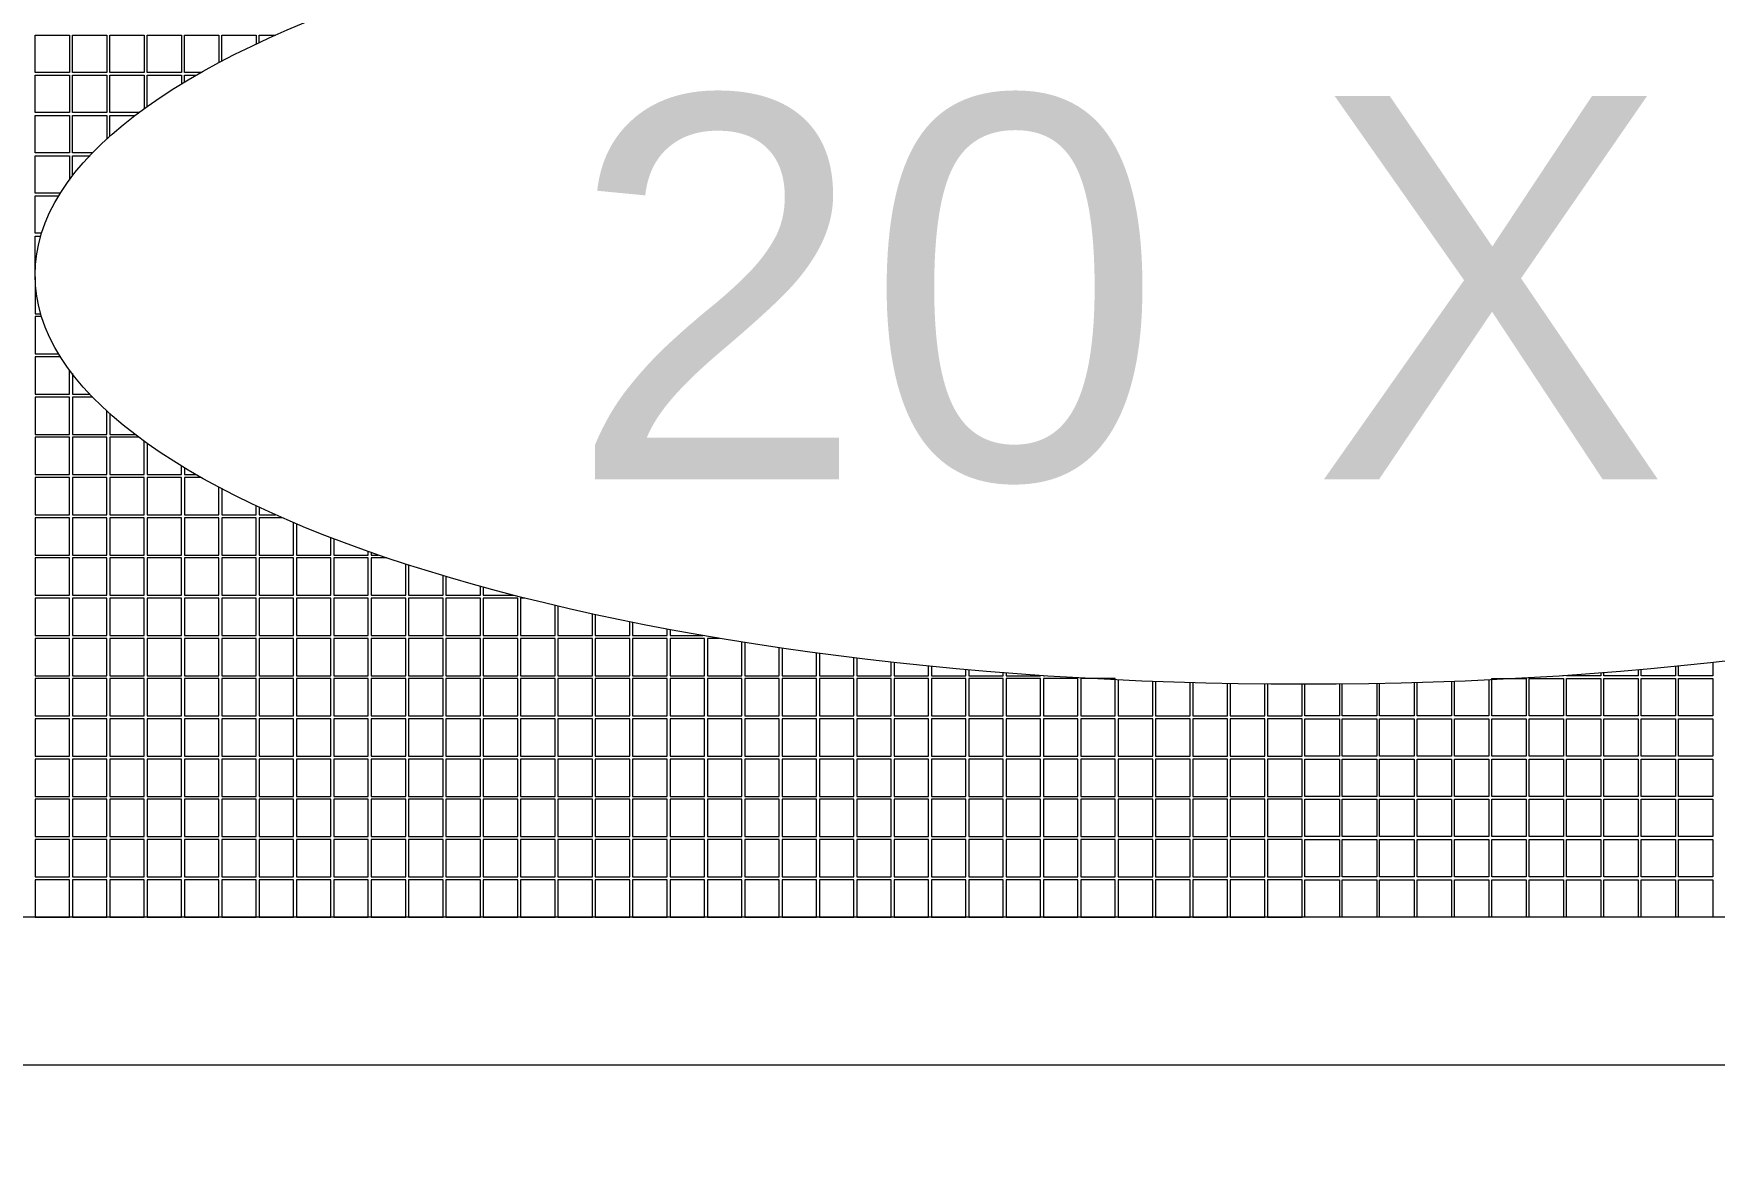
# Model space of a CAD drawing. Extents: x 365 to 1637, y -92 to 444.
# Drawn here: x 1109.69 to 1138.94, y 15.1 to 34.8 of the extents above; entities that cross this region are included whole.
import ezdxf

# ---------------------------------------------------------------- set-up
doc = ezdxf.new("R2010")
doc.units = 0
for name, color, linetype, lineweight in [('-Dim_mm', 5, 'CONTINUOUS', 13), ('-Text', 7, 'CONTINUOUS', 9), ('AA Detail', 6, 'CONTINUOUS', 20), ('ACTIVE_AREA', 6, 'CONTINUOUS', 0), ('VIEW_AREA', 44, 'CONTINUOUS', 20)]:
    doc.layers.add(name, color=color, linetype=linetype, lineweight=lineweight)
doc.styles.add('STYLE1', font='arial.ttf')
doc.dimstyles.new('LO_mm', dxfattribs={"dimtxt": 2.6666, "dimasz": 3, "dimexe": 0.5, "dimexo": 0.5, "dimgap": 0.5, "dimtad": 1, "dimzin": 4, "dimdsep": 46, "dimtxsty": 'STYLE1', "dimcen": -2.5, "dimclrd": 256, "dimclre": 256, "dimclrt": 256, "dimadec": 0, "dimazin": 0, "dimtp": 0.5, "dimtm": 0.5, "dimtfac": 1, "dimtmove": 0, "dimatfit": 1, "dimfxl": 0, "dimtolj": 1, "dimtzin": 0, "dimlwd": -1, "dimlwe": -1, "dimarcsym": 0})

# ---------------------------------------------------------------- blocks, each defined once
blk = doc.blocks.new('va')
at = {"layer": 'VIEW_AREA'}
blk.add_line((453.829, 149.403), (534.779, 149.403), dxfattribs=at)

msp = doc.modelspace()

# ---------------------------------------------------------------- linework, layer by layer
at = {"layer": 'AA Detail'}
msp.add_lwpolyline([(1092.812, 41.772), (1170.762, 41.772), (1170.762, 19.422), (1092.812, 19.422)], close=True, dxfattribs=at)
at = {"layer": 'ACTIVE_AREA'}
for points in [[(1110.312, 34.122), (1109.712, 34.122), (1109.712, 34.772), (1110.312, 34.772)], [(1110.962, 34.122), (1110.362, 34.122), (1110.362, 34.772), (1110.962, 34.772)], [(1111.612, 34.122), (1111.012, 34.122), (1111.012, 34.772), (1111.612, 34.772)], [(1112.262, 34.122), (1111.662, 34.122), (1111.662, 34.772), (1112.262, 34.772)], [(1110.312, 33.422), (1109.712, 33.422), (1109.712, 34.072), (1110.312, 34.072)], [(1110.962, 33.422), (1110.362, 33.422), (1110.362, 34.072), (1110.962, 34.072)], [(1110.312, 32.722), (1109.712, 32.722), (1109.712, 33.372), (1110.312, 33.372)], [(1110.312, 28.472), (1109.712, 28.472), (1109.712, 27.822), (1110.312, 27.822)], [(1110.312, 27.772), (1109.712, 27.772), (1109.712, 27.122), (1110.312, 27.122)], [(1110.962, 27.772), (1110.362, 27.772), (1110.362, 27.122), (1110.962, 27.122)], [(1110.312, 27.072), (1109.712, 27.072), (1109.712, 26.422), (1110.312, 26.422)], [(1110.962, 27.072), (1110.362, 27.072), (1110.362, 26.422), (1110.962, 26.422)], [(1111.612, 27.072), (1111.012, 27.072), (1111.012, 26.422), (1111.612, 26.422)], [(1112.262, 27.072), (1111.662, 27.072), (1111.662, 26.422), (1112.262, 26.422)], [(1110.312, 26.372), (1109.712, 26.372), (1109.712, 25.722), (1110.312, 25.722)], [(1110.962, 26.372), (1110.362, 26.372), (1110.362, 25.722), (1110.962, 25.722)], [(1111.612, 26.372), (1111.012, 26.372), (1111.012, 25.722), (1111.612, 25.722)], [(1112.262, 26.372), (1111.662, 26.372), (1111.662, 25.722), (1112.262, 25.722)], [(1112.912, 26.372), (1112.312, 26.372), (1112.312, 25.722), (1112.912, 25.722)], [(1113.562, 26.372), (1112.962, 26.372), (1112.962, 25.722), (1113.562, 25.722)], [(1110.312, 25.672), (1109.712, 25.672), (1109.712, 25.022), (1110.312, 25.022)], [(1110.962, 25.672), (1110.362, 25.672), (1110.362, 25.022), (1110.962, 25.022)], [(1111.612, 25.672), (1111.012, 25.672), (1111.012, 25.022), (1111.612, 25.022)], [(1112.262, 25.672), (1111.662, 25.672), (1111.662, 25.022), (1112.262, 25.022)], [(1112.912, 25.672), (1112.312, 25.672), (1112.312, 25.022), (1112.912, 25.022)], [(1113.562, 25.672), (1112.962, 25.672), (1112.962, 25.022), (1113.562, 25.022)], [(1114.212, 25.672), (1113.612, 25.672), (1113.612, 25.022), (1114.212, 25.022)], [(1114.862, 25.672), (1114.262, 25.672), (1114.262, 25.022), (1114.862, 25.022)], [(1115.512, 25.672), (1114.912, 25.672), (1114.912, 25.022), (1115.512, 25.022)], [(1110.312, 24.972), (1109.712, 24.972), (1109.712, 24.322), (1110.312, 24.322)], [(1110.962, 24.972), (1110.362, 24.972), (1110.362, 24.322), (1110.962, 24.322)], [(1111.612, 24.972), (1111.012, 24.972), (1111.012, 24.322), (1111.612, 24.322)], [(1112.262, 24.972), (1111.662, 24.972), (1111.662, 24.322), (1112.262, 24.322)], [(1112.912, 24.972), (1112.312, 24.972), (1112.312, 24.322), (1112.912, 24.322)], [(1113.562, 24.972), (1112.962, 24.972), (1112.962, 24.322), (1113.562, 24.322)], [(1114.212, 24.972), (1113.612, 24.972), (1113.612, 24.322), (1114.212, 24.322)], [(1114.862, 24.972), (1114.262, 24.972), (1114.262, 24.322), (1114.862, 24.322)], [(1115.512, 24.972), (1114.912, 24.972), (1114.912, 24.322), (1115.512, 24.322)], [(1116.162, 24.972), (1115.562, 24.972), (1115.562, 24.322), (1116.162, 24.322)], [(1116.812, 24.972), (1116.212, 24.972), (1116.212, 24.322), (1116.812, 24.322)], [(1117.462, 24.972), (1116.862, 24.972), (1116.862, 24.322), (1117.462, 24.322)], [(1118.112, 24.972), (1117.512, 24.972), (1117.512, 24.322), (1118.112, 24.322)], [(1110.312, 24.272), (1109.712, 24.272), (1109.712, 23.622), (1110.312, 23.622)], [(1110.962, 24.272), (1110.362, 24.272), (1110.362, 23.622), (1110.962, 23.622)], [(1111.612, 24.272), (1111.012, 24.272), (1111.012, 23.622), (1111.612, 23.622)], [(1112.262, 24.272), (1111.662, 24.272), (1111.662, 23.622), (1112.262, 23.622)], [(1112.912, 24.272), (1112.312, 24.272), (1112.312, 23.622), (1112.912, 23.622)], [(1113.562, 24.272), (1112.962, 24.272), (1112.962, 23.622), (1113.562, 23.622)], [(1114.212, 24.272), (1113.612, 24.272), (1113.612, 23.622), (1114.212, 23.622)], [(1114.862, 24.272), (1114.262, 24.272), (1114.262, 23.622), (1114.862, 23.622)], [(1115.512, 24.272), (1114.912, 24.272), (1114.912, 23.622), (1115.512, 23.622)], [(1116.162, 24.272), (1115.562, 24.272), (1115.562, 23.622), (1116.162, 23.622)], [(1116.812, 24.272), (1116.212, 24.272), (1116.212, 23.622), (1116.812, 23.622)], [(1117.462, 24.272), (1116.862, 24.272), (1116.862, 23.622), (1117.462, 23.622)], [(1118.112, 24.272), (1117.512, 24.272), (1117.512, 23.622), (1118.112, 23.622)], [(1118.762, 24.272), (1118.162, 24.272), (1118.162, 23.622), (1118.762, 23.622)], [(1119.412, 24.272), (1118.812, 24.272), (1118.812, 23.622), (1119.412, 23.622)], [(1120.062, 24.272), (1119.462, 24.272), (1119.462, 23.622), (1120.062, 23.622)], [(1120.712, 24.272), (1120.112, 24.272), (1120.112, 23.622), (1120.712, 23.622)], [(1121.362, 24.272), (1120.762, 24.272), (1120.762, 23.622), (1121.362, 23.622)], [(1110.312, 23.572), (1109.712, 23.572), (1109.712, 22.922), (1110.312, 22.922)], [(1110.962, 23.572), (1110.362, 23.572), (1110.362, 22.922), (1110.962, 22.922)], [(1111.612, 23.572), (1111.012, 23.572), (1111.012, 22.922), (1111.612, 22.922)], [(1112.262, 23.572), (1111.662, 23.572), (1111.662, 22.922), (1112.262, 22.922)], [(1112.912, 23.572), (1112.312, 23.572), (1112.312, 22.922), (1112.912, 22.922)], [(1113.562, 23.572), (1112.962, 23.572), (1112.962, 22.922), (1113.562, 22.922)], [(1114.212, 23.572), (1113.612, 23.572), (1113.612, 22.922), (1114.212, 22.922)], [(1114.862, 23.572), (1114.262, 23.572), (1114.262, 22.922), (1114.862, 22.922)], [(1115.512, 23.572), (1114.912, 23.572), (1114.912, 22.922), (1115.512, 22.922)], [(1116.162, 23.572), (1115.562, 23.572), (1115.562, 22.922), (1116.162, 22.922)], [(1116.812, 23.572), (1116.212, 23.572), (1116.212, 22.922), (1116.812, 22.922)], [(1117.462, 23.572), (1116.862, 23.572), (1116.862, 22.922), (1117.462, 22.922)], [(1118.112, 23.572), (1117.512, 23.572), (1117.512, 22.922), (1118.112, 22.922)], [(1118.762, 23.572), (1118.162, 23.572), (1118.162, 22.922), (1118.762, 22.922)], [(1119.412, 23.572), (1118.812, 23.572), (1118.812, 22.922), (1119.412, 22.922)], [(1120.062, 23.572), (1119.462, 23.572), (1119.462, 22.922), (1120.062, 22.922)], [(1120.712, 23.572), (1120.112, 23.572), (1120.112, 22.922), (1120.712, 22.922)], [(1121.362, 23.572), (1120.762, 23.572), (1120.762, 22.922), (1121.362, 22.922)], [(1122.012, 23.572), (1121.412, 23.572), (1121.412, 22.922), (1122.012, 22.922)], [(1122.662, 23.572), (1122.062, 23.572), (1122.062, 22.922), (1122.662, 22.922)], [(1123.312, 23.572), (1122.712, 23.572), (1122.712, 22.922), (1123.312, 22.922)], [(1123.962, 23.572), (1123.362, 23.572), (1123.362, 22.922), (1123.962, 22.922)], [(1124.612, 23.572), (1124.012, 23.572), (1124.012, 22.922), (1124.612, 22.922)], [(1125.262, 23.572), (1124.662, 23.572), (1124.662, 22.922), (1125.262, 22.922)], [(1125.912, 23.572), (1125.312, 23.572), (1125.312, 22.922), (1125.912, 22.922)], [(1126.562, 23.572), (1125.962, 23.572), (1125.962, 22.922), (1126.562, 22.922)], [(1127.212, 23.572), (1126.612, 23.572), (1126.612, 22.922), (1127.212, 22.922)], [(1127.862, 23.572), (1127.262, 23.572), (1127.262, 22.922), (1127.862, 22.922)], [(1128.512, 23.572), (1127.912, 23.572), (1127.912, 22.922), (1128.512, 22.922)], [(1135.062, 23.572), (1135.662, 23.572), (1135.662, 22.922), (1135.062, 22.922)], [(1135.712, 23.572), (1136.312, 23.572), (1136.312, 22.922), (1135.712, 22.922)], [(1136.362, 23.572), (1136.962, 23.572), (1136.962, 22.922), (1136.362, 22.922)], [(1137.012, 23.572), (1137.612, 23.572), (1137.612, 22.922), (1137.012, 22.922)], [(1137.662, 23.572), (1138.262, 23.572), (1138.262, 22.922), (1137.662, 22.922)], [(1138.312, 23.572), (1138.912, 23.572), (1138.912, 22.922), (1138.312, 22.922)], [(1110.312, 22.872), (1109.712, 22.872), (1109.712, 22.222), (1110.312, 22.222)], [(1110.962, 22.872), (1110.362, 22.872), (1110.362, 22.222), (1110.962, 22.222)], [(1111.612, 22.872), (1111.012, 22.872), (1111.012, 22.222), (1111.612, 22.222)], [(1112.262, 22.872), (1111.662, 22.872), (1111.662, 22.222), (1112.262, 22.222)], [(1112.912, 22.872), (1112.312, 22.872), (1112.312, 22.222), (1112.912, 22.222)], [(1113.562, 22.872), (1112.962, 22.872), (1112.962, 22.222), (1113.562, 22.222)], [(1114.212, 22.872), (1113.612, 22.872), (1113.612, 22.222), (1114.212, 22.222)], [(1114.862, 22.872), (1114.262, 22.872), (1114.262, 22.222), (1114.862, 22.222)], [(1115.512, 22.872), (1114.912, 22.872), (1114.912, 22.222), (1115.512, 22.222)], [(1116.162, 22.872), (1115.562, 22.872), (1115.562, 22.222), (1116.162, 22.222)], [(1116.812, 22.872), (1116.212, 22.872), (1116.212, 22.222), (1116.812, 22.222)], [(1117.462, 22.872), (1116.862, 22.872), (1116.862, 22.222), (1117.462, 22.222)], [(1118.112, 22.872), (1117.512, 22.872), (1117.512, 22.222), (1118.112, 22.222)], [(1118.762, 22.872), (1118.162, 22.872), (1118.162, 22.222), (1118.762, 22.222)], [(1119.412, 22.872), (1118.812, 22.872), (1118.812, 22.222), (1119.412, 22.222)], [(1120.062, 22.872), (1119.462, 22.872), (1119.462, 22.222), (1120.062, 22.222)], [(1120.712, 22.872), (1120.112, 22.872), (1120.112, 22.222), (1120.712, 22.222)], [(1121.362, 22.872), (1120.762, 22.872), (1120.762, 22.222), (1121.362, 22.222)], [(1122.012, 22.872), (1121.412, 22.872), (1121.412, 22.222), (1122.012, 22.222)], [(1122.662, 22.872), (1122.062, 22.872), (1122.062, 22.222), (1122.662, 22.222)], [(1123.312, 22.872), (1122.712, 22.872), (1122.712, 22.222), (1123.312, 22.222)], [(1123.962, 22.872), (1123.362, 22.872), (1123.362, 22.222), (1123.962, 22.222)], [(1124.612, 22.872), (1124.012, 22.872), (1124.012, 22.222), (1124.612, 22.222)], [(1125.262, 22.872), (1124.662, 22.872), (1124.662, 22.222), (1125.262, 22.222)], [(1125.912, 22.872), (1125.312, 22.872), (1125.312, 22.222), (1125.912, 22.222)], [(1126.562, 22.872), (1125.962, 22.872), (1125.962, 22.222), (1126.562, 22.222)], [(1127.212, 22.872), (1126.612, 22.872), (1126.612, 22.222), (1127.212, 22.222)], [(1127.862, 22.872), (1127.262, 22.872), (1127.262, 22.222), (1127.862, 22.222)], [(1128.512, 22.872), (1127.912, 22.872), (1127.912, 22.222), (1128.512, 22.222)], [(1129.162, 22.872), (1128.562, 22.872), (1128.562, 22.222), (1129.162, 22.222)], [(1129.812, 22.872), (1129.212, 22.872), (1129.212, 22.222), (1129.812, 22.222)], [(1130.462, 22.872), (1129.862, 22.872), (1129.862, 22.222), (1130.462, 22.222)], [(1131.112, 22.872), (1130.512, 22.872), (1130.512, 22.222), (1131.112, 22.222)], [(1131.762, 22.872), (1131.162, 22.872), (1131.162, 22.222), (1131.762, 22.222)], [(1131.812, 22.872), (1132.412, 22.872), (1132.412, 22.222), (1131.812, 22.222)], [(1132.462, 22.872), (1133.062, 22.872), (1133.062, 22.222), (1132.462, 22.222)], [(1133.112, 22.872), (1133.712, 22.872), (1133.712, 22.222), (1133.112, 22.222)], [(1133.762, 22.872), (1134.362, 22.872), (1134.362, 22.222), (1133.762, 22.222)], [(1134.412, 22.872), (1135.012, 22.872), (1135.012, 22.222), (1134.412, 22.222)], [(1135.062, 22.872), (1135.662, 22.872), (1135.662, 22.222), (1135.062, 22.222)], [(1135.712, 22.872), (1136.312, 22.872), (1136.312, 22.222), (1135.712, 22.222)], [(1136.362, 22.872), (1136.962, 22.872), (1136.962, 22.222), (1136.362, 22.222)], [(1137.012, 22.872), (1137.612, 22.872), (1137.612, 22.222), (1137.012, 22.222)], [(1137.662, 22.872), (1138.262, 22.872), (1138.262, 22.222), (1137.662, 22.222)], [(1138.312, 22.872), (1138.912, 22.872), (1138.912, 22.222), (1138.312, 22.222)], [(1110.312, 22.172), (1109.712, 22.172), (1109.712, 21.522), (1110.312, 21.522)], [(1110.962, 22.172), (1110.362, 22.172), (1110.362, 21.522), (1110.962, 21.522)], [(1111.612, 22.172), (1111.012, 22.172), (1111.012, 21.522), (1111.612, 21.522)], [(1112.262, 22.172), (1111.662, 22.172), (1111.662, 21.522), (1112.262, 21.522)], [(1112.912, 22.172), (1112.312, 22.172), (1112.312, 21.522), (1112.912, 21.522)], [(1113.562, 22.172), (1112.962, 22.172), (1112.962, 21.522), (1113.562, 21.522)], [(1114.212, 22.172), (1113.612, 22.172), (1113.612, 21.522), (1114.212, 21.522)], [(1114.862, 22.172), (1114.262, 22.172), (1114.262, 21.522), (1114.862, 21.522)], [(1115.512, 22.172), (1114.912, 22.172), (1114.912, 21.522), (1115.512, 21.522)], [(1116.162, 22.172), (1115.562, 22.172), (1115.562, 21.522), (1116.162, 21.522)], [(1116.812, 22.172), (1116.212, 22.172), (1116.212, 21.522), (1116.812, 21.522)], [(1117.462, 22.172), (1116.862, 22.172), (1116.862, 21.522), (1117.462, 21.522)], [(1118.112, 22.172), (1117.512, 22.172), (1117.512, 21.522), (1118.112, 21.522)], [(1118.762, 22.172), (1118.162, 22.172), (1118.162, 21.522), (1118.762, 21.522)], [(1119.412, 22.172), (1118.812, 22.172), (1118.812, 21.522), (1119.412, 21.522)], [(1120.062, 22.172), (1119.462, 22.172), (1119.462, 21.522), (1120.062, 21.522)], [(1120.712, 22.172), (1120.112, 22.172), (1120.112, 21.522), (1120.712, 21.522)], [(1121.362, 22.172), (1120.762, 22.172), (1120.762, 21.522), (1121.362, 21.522)], [(1122.012, 22.172), (1121.412, 22.172), (1121.412, 21.522), (1122.012, 21.522)], [(1122.662, 22.172), (1122.062, 22.172), (1122.062, 21.522), (1122.662, 21.522)], [(1123.312, 22.172), (1122.712, 22.172), (1122.712, 21.522), (1123.312, 21.522)], [(1123.962, 22.172), (1123.362, 22.172), (1123.362, 21.522), (1123.962, 21.522)], [(1124.612, 22.172), (1124.012, 22.172), (1124.012, 21.522), (1124.612, 21.522)], [(1125.262, 22.172), (1124.662, 22.172), (1124.662, 21.522), (1125.262, 21.522)], [(1125.912, 22.172), (1125.312, 22.172), (1125.312, 21.522), (1125.912, 21.522)], [(1126.562, 22.172), (1125.962, 22.172), (1125.962, 21.522), (1126.562, 21.522)], [(1127.212, 22.172), (1126.612, 22.172), (1126.612, 21.522), (1127.212, 21.522)], [(1127.862, 22.172), (1127.262, 22.172), (1127.262, 21.522), (1127.862, 21.522)], [(1128.512, 22.172), (1127.912, 22.172), (1127.912, 21.522), (1128.512, 21.522)], [(1129.162, 22.172), (1128.562, 22.172), (1128.562, 21.522), (1129.162, 21.522)], [(1129.812, 22.172), (1129.212, 22.172), (1129.212, 21.522), (1129.812, 21.522)], [(1130.462, 22.172), (1129.862, 22.172), (1129.862, 21.522), (1130.462, 21.522)], [(1131.112, 22.172), (1130.512, 22.172), (1130.512, 21.522), (1131.112, 21.522)], [(1131.762, 22.172), (1131.162, 22.172), (1131.162, 21.522), (1131.762, 21.522)], [(1131.812, 22.172), (1132.412, 22.172), (1132.412, 21.522), (1131.812, 21.522)], [(1132.462, 22.172), (1133.062, 22.172), (1133.062, 21.522), (1132.462, 21.522)], [(1133.112, 22.172), (1133.712, 22.172), (1133.712, 21.522), (1133.112, 21.522)], [(1133.762, 22.172), (1134.362, 22.172), (1134.362, 21.522), (1133.762, 21.522)], [(1134.412, 22.172), (1135.012, 22.172), (1135.012, 21.522), (1134.412, 21.522)], [(1135.062, 22.172), (1135.662, 22.172), (1135.662, 21.522), (1135.062, 21.522)], [(1135.712, 22.172), (1136.312, 22.172), (1136.312, 21.522), (1135.712, 21.522)], [(1136.362, 22.172), (1136.962, 22.172), (1136.962, 21.522), (1136.362, 21.522)], [(1137.012, 22.172), (1137.612, 22.172), (1137.612, 21.522), (1137.012, 21.522)], [(1137.662, 22.172), (1138.262, 22.172), (1138.262, 21.522), (1137.662, 21.522)], [(1138.312, 22.172), (1138.912, 22.172), (1138.912, 21.522), (1138.312, 21.522)], [(1110.312, 21.472), (1109.712, 21.472), (1109.712, 20.822), (1110.312, 20.822)], [(1110.962, 21.472), (1110.362, 21.472), (1110.362, 20.822), (1110.962, 20.822)], [(1111.612, 21.472), (1111.012, 21.472), (1111.012, 20.822), (1111.612, 20.822)], [(1112.262, 21.472), (1111.662, 21.472), (1111.662, 20.822), (1112.262, 20.822)], [(1112.912, 21.472), (1112.312, 21.472), (1112.312, 20.822), (1112.912, 20.822)], [(1113.562, 21.472), (1112.962, 21.472), (1112.962, 20.822), (1113.562, 20.822)], [(1114.212, 21.472), (1113.612, 21.472), (1113.612, 20.822), (1114.212, 20.822)], [(1114.862, 21.472), (1114.262, 21.472), (1114.262, 20.822), (1114.862, 20.822)], [(1115.512, 21.472), (1114.912, 21.472), (1114.912, 20.822), (1115.512, 20.822)], [(1116.162, 21.472), (1115.562, 21.472), (1115.562, 20.822), (1116.162, 20.822)], [(1116.812, 21.472), (1116.212, 21.472), (1116.212, 20.822), (1116.812, 20.822)], [(1117.462, 21.472), (1116.862, 21.472), (1116.862, 20.822), (1117.462, 20.822)], [(1118.112, 21.472), (1117.512, 21.472), (1117.512, 20.822), (1118.112, 20.822)], [(1118.762, 21.472), (1118.162, 21.472), (1118.162, 20.822), (1118.762, 20.822)], [(1119.412, 21.472), (1118.812, 21.472), (1118.812, 20.822), (1119.412, 20.822)], [(1120.062, 21.472), (1119.462, 21.472), (1119.462, 20.822), (1120.062, 20.822)], [(1120.712, 21.472), (1120.112, 21.472), (1120.112, 20.822), (1120.712, 20.822)], [(1121.362, 21.472), (1120.762, 21.472), (1120.762, 20.822), (1121.362, 20.822)], [(1122.012, 21.472), (1121.412, 21.472), (1121.412, 20.822), (1122.012, 20.822)], [(1122.662, 21.472), (1122.062, 21.472), (1122.062, 20.822), (1122.662, 20.822)], [(1123.312, 21.472), (1122.712, 21.472), (1122.712, 20.822), (1123.312, 20.822)], [(1123.962, 21.472), (1123.362, 21.472), (1123.362, 20.822), (1123.962, 20.822)], [(1124.612, 21.472), (1124.012, 21.472), (1124.012, 20.822), (1124.612, 20.822)], [(1125.262, 21.472), (1124.662, 21.472), (1124.662, 20.822), (1125.262, 20.822)], [(1125.912, 21.472), (1125.312, 21.472), (1125.312, 20.822), (1125.912, 20.822)], [(1126.562, 21.472), (1125.962, 21.472), (1125.962, 20.822), (1126.562, 20.822)], [(1127.212, 21.472), (1126.612, 21.472), (1126.612, 20.822), (1127.212, 20.822)], [(1127.862, 21.472), (1127.262, 21.472), (1127.262, 20.822), (1127.862, 20.822)], [(1128.512, 21.472), (1127.912, 21.472), (1127.912, 20.822), (1128.512, 20.822)], [(1129.162, 21.472), (1128.562, 21.472), (1128.562, 20.822), (1129.162, 20.822)], [(1129.812, 21.472), (1129.212, 21.472), (1129.212, 20.822), (1129.812, 20.822)], [(1130.462, 21.472), (1129.862, 21.472), (1129.862, 20.822), (1130.462, 20.822)], [(1131.112, 21.472), (1130.512, 21.472), (1130.512, 20.822), (1131.112, 20.822)], [(1131.762, 21.472), (1131.162, 21.472), (1131.162, 20.822), (1131.762, 20.822)], [(1131.812, 21.472), (1132.412, 21.472), (1132.412, 20.822), (1131.812, 20.822)], [(1132.462, 21.472), (1133.062, 21.472), (1133.062, 20.822), (1132.462, 20.822)], [(1133.112, 21.472), (1133.712, 21.472), (1133.712, 20.822), (1133.112, 20.822)], [(1133.762, 21.472), (1134.362, 21.472), (1134.362, 20.822), (1133.762, 20.822)], [(1134.412, 21.472), (1135.012, 21.472), (1135.012, 20.822), (1134.412, 20.822)], [(1135.062, 21.472), (1135.662, 21.472), (1135.662, 20.822), (1135.062, 20.822)], [(1135.712, 21.472), (1136.312, 21.472), (1136.312, 20.822), (1135.712, 20.822)], [(1136.362, 21.472), (1136.962, 21.472), (1136.962, 20.822), (1136.362, 20.822)], [(1137.012, 21.472), (1137.612, 21.472), (1137.612, 20.822), (1137.012, 20.822)], [(1137.662, 21.472), (1138.262, 21.472), (1138.262, 20.822), (1137.662, 20.822)], [(1138.312, 21.472), (1138.912, 21.472), (1138.912, 20.822), (1138.312, 20.822)], [(1110.312, 20.772), (1109.712, 20.772), (1109.712, 20.122), (1110.312, 20.122)], [(1110.962, 20.772), (1110.362, 20.772), (1110.362, 20.122), (1110.962, 20.122)], [(1111.612, 20.772), (1111.012, 20.772), (1111.012, 20.122), (1111.612, 20.122)], [(1112.262, 20.772), (1111.662, 20.772), (1111.662, 20.122), (1112.262, 20.122)], [(1112.912, 20.772), (1112.312, 20.772), (1112.312, 20.122), (1112.912, 20.122)], [(1113.562, 20.772), (1112.962, 20.772), (1112.962, 20.122), (1113.562, 20.122)], [(1114.212, 20.772), (1113.612, 20.772), (1113.612, 20.122), (1114.212, 20.122)], [(1114.862, 20.772), (1114.262, 20.772), (1114.262, 20.122), (1114.862, 20.122)], [(1115.512, 20.772), (1114.912, 20.772), (1114.912, 20.122), (1115.512, 20.122)], [(1116.162, 20.772), (1115.562, 20.772), (1115.562, 20.122), (1116.162, 20.122)], [(1116.812, 20.772), (1116.212, 20.772), (1116.212, 20.122), (1116.812, 20.122)], [(1117.462, 20.772), (1116.862, 20.772), (1116.862, 20.122), (1117.462, 20.122)], [(1118.112, 20.772), (1117.512, 20.772), (1117.512, 20.122), (1118.112, 20.122)], [(1118.762, 20.772), (1118.162, 20.772), (1118.162, 20.122), (1118.762, 20.122)], [(1119.412, 20.772), (1118.812, 20.772), (1118.812, 20.122), (1119.412, 20.122)], [(1120.062, 20.772), (1119.462, 20.772), (1119.462, 20.122), (1120.062, 20.122)], [(1120.712, 20.772), (1120.112, 20.772), (1120.112, 20.122), (1120.712, 20.122)], [(1121.362, 20.772), (1120.762, 20.772), (1120.762, 20.122), (1121.362, 20.122)], [(1122.012, 20.772), (1121.412, 20.772), (1121.412, 20.122), (1122.012, 20.122)], [(1122.662, 20.772), (1122.062, 20.772), (1122.062, 20.122), (1122.662, 20.122)], [(1123.312, 20.772), (1122.712, 20.772), (1122.712, 20.122), (1123.312, 20.122)], [(1123.962, 20.772), (1123.362, 20.772), (1123.362, 20.122), (1123.962, 20.122)], [(1124.612, 20.772), (1124.012, 20.772), (1124.012, 20.122), (1124.612, 20.122)], [(1125.262, 20.772), (1124.662, 20.772), (1124.662, 20.122), (1125.262, 20.122)], [(1125.912, 20.772), (1125.312, 20.772), (1125.312, 20.122), (1125.912, 20.122)], [(1126.562, 20.772), (1125.962, 20.772), (1125.962, 20.122), (1126.562, 20.122)], [(1127.212, 20.772), (1126.612, 20.772), (1126.612, 20.122), (1127.212, 20.122)], [(1127.862, 20.772), (1127.262, 20.772), (1127.262, 20.122), (1127.862, 20.122)], [(1128.512, 20.772), (1127.912, 20.772), (1127.912, 20.122), (1128.512, 20.122)], [(1129.162, 20.772), (1128.562, 20.772), (1128.562, 20.122), (1129.162, 20.122)], [(1129.812, 20.772), (1129.212, 20.772), (1129.212, 20.122), (1129.812, 20.122)], [(1130.462, 20.772), (1129.862, 20.772), (1129.862, 20.122), (1130.462, 20.122)], [(1131.112, 20.772), (1130.512, 20.772), (1130.512, 20.122), (1131.112, 20.122)], [(1131.762, 20.772), (1131.162, 20.772), (1131.162, 20.122), (1131.762, 20.122)], [(1131.812, 20.772), (1132.412, 20.772), (1132.412, 20.122), (1131.812, 20.122)], [(1132.462, 20.772), (1133.062, 20.772), (1133.062, 20.122), (1132.462, 20.122)], [(1133.112, 20.772), (1133.712, 20.772), (1133.712, 20.122), (1133.112, 20.122)], [(1133.762, 20.772), (1134.362, 20.772), (1134.362, 20.122), (1133.762, 20.122)], [(1134.412, 20.772), (1135.012, 20.772), (1135.012, 20.122), (1134.412, 20.122)], [(1135.062, 20.772), (1135.662, 20.772), (1135.662, 20.122), (1135.062, 20.122)], [(1135.712, 20.772), (1136.312, 20.772), (1136.312, 20.122), (1135.712, 20.122)], [(1136.362, 20.772), (1136.962, 20.772), (1136.962, 20.122), (1136.362, 20.122)], [(1137.012, 20.772), (1137.612, 20.772), (1137.612, 20.122), (1137.012, 20.122)], [(1137.662, 20.772), (1138.262, 20.772), (1138.262, 20.122), (1137.662, 20.122)], [(1138.312, 20.772), (1138.912, 20.772), (1138.912, 20.122), (1138.312, 20.122)], [(1110.312, 20.072), (1109.712, 20.072), (1109.712, 19.422), (1110.312, 19.422)], [(1110.962, 20.072), (1110.362, 20.072), (1110.362, 19.422), (1110.962, 19.422)], [(1111.612, 20.072), (1111.012, 20.072), (1111.012, 19.422), (1111.612, 19.422)], [(1112.262, 20.072), (1111.662, 20.072), (1111.662, 19.422), (1112.262, 19.422)], [(1112.912, 20.072), (1112.312, 20.072), (1112.312, 19.422), (1112.912, 19.422)], [(1113.562, 20.072), (1112.962, 20.072), (1112.962, 19.422), (1113.562, 19.422)], [(1114.212, 20.072), (1113.612, 20.072), (1113.612, 19.422), (1114.212, 19.422)], [(1114.862, 20.072), (1114.262, 20.072), (1114.262, 19.422), (1114.862, 19.422)], [(1115.512, 20.072), (1114.912, 20.072), (1114.912, 19.422), (1115.512, 19.422)], [(1116.162, 20.072), (1115.562, 20.072), (1115.562, 19.422), (1116.162, 19.422)], [(1116.812, 20.072), (1116.212, 20.072), (1116.212, 19.422), (1116.812, 19.422)], [(1117.462, 20.072), (1116.862, 20.072), (1116.862, 19.422), (1117.462, 19.422)], [(1118.112, 20.072), (1117.512, 20.072), (1117.512, 19.422), (1118.112, 19.422)], [(1118.762, 20.072), (1118.162, 20.072), (1118.162, 19.422), (1118.762, 19.422)], [(1119.412, 20.072), (1118.812, 20.072), (1118.812, 19.422), (1119.412, 19.422)], [(1120.062, 20.072), (1119.462, 20.072), (1119.462, 19.422), (1120.062, 19.422)], [(1120.712, 20.072), (1120.112, 20.072), (1120.112, 19.422), (1120.712, 19.422)], [(1121.362, 20.072), (1120.762, 20.072), (1120.762, 19.422), (1121.362, 19.422)], [(1122.012, 20.072), (1121.412, 20.072), (1121.412, 19.422), (1122.012, 19.422)], [(1122.662, 20.072), (1122.062, 20.072), (1122.062, 19.422), (1122.662, 19.422)], [(1123.312, 20.072), (1122.712, 20.072), (1122.712, 19.422), (1123.312, 19.422)], [(1123.962, 20.072), (1123.362, 20.072), (1123.362, 19.422), (1123.962, 19.422)], [(1124.612, 20.072), (1124.012, 20.072), (1124.012, 19.422), (1124.612, 19.422)], [(1125.262, 20.072), (1124.662, 20.072), (1124.662, 19.422), (1125.262, 19.422)], [(1125.912, 20.072), (1125.312, 20.072), (1125.312, 19.422), (1125.912, 19.422)], [(1126.562, 20.072), (1125.962, 20.072), (1125.962, 19.422), (1126.562, 19.422)], [(1127.212, 20.072), (1126.612, 20.072), (1126.612, 19.422), (1127.212, 19.422)], [(1127.862, 20.072), (1127.262, 20.072), (1127.262, 19.422), (1127.862, 19.422)], [(1128.512, 20.072), (1127.912, 20.072), (1127.912, 19.422), (1128.512, 19.422)], [(1129.162, 20.072), (1128.562, 20.072), (1128.562, 19.422), (1129.162, 19.422)], [(1129.812, 20.072), (1129.212, 20.072), (1129.212, 19.422), (1129.812, 19.422)], [(1130.462, 20.072), (1129.862, 20.072), (1129.862, 19.422), (1130.462, 19.422)], [(1131.112, 20.072), (1130.512, 20.072), (1130.512, 19.422), (1131.112, 19.422)], [(1131.762, 20.072), (1131.162, 20.072), (1131.162, 19.422), (1131.762, 19.422)], [(1131.812, 20.072), (1132.412, 20.072), (1132.412, 19.422), (1131.812, 19.422)], [(1132.462, 20.072), (1133.062, 20.072), (1133.062, 19.422), (1132.462, 19.422)], [(1133.112, 20.072), (1133.712, 20.072), (1133.712, 19.422), (1133.112, 19.422)], [(1133.762, 20.072), (1134.362, 20.072), (1134.362, 19.422), (1133.762, 19.422)], [(1134.412, 20.072), (1135.012, 20.072), (1135.012, 19.422), (1134.412, 19.422)], [(1135.062, 20.072), (1135.662, 20.072), (1135.662, 19.422), (1135.062, 19.422)], [(1135.712, 20.072), (1136.312, 20.072), (1136.312, 19.422), (1135.712, 19.422)], [(1136.362, 20.072), (1136.962, 20.072), (1136.962, 19.422), (1136.362, 19.422)], [(1137.012, 20.072), (1137.612, 20.072), (1137.612, 19.422), (1137.012, 19.422)], [(1137.662, 20.072), (1138.262, 20.072), (1138.262, 19.422), (1137.662, 19.422)], [(1138.312, 20.072), (1138.912, 20.072), (1138.912, 19.422), (1138.312, 19.422)]]:
    msp.add_lwpolyline(points, close=True, dxfattribs=at)
for points in [[(1112.603, 34.122), (1112.312, 34.122), (1112.312, 34.772), (1112.912, 34.772), (1112.912, 34.292)], [(1112.962, 34.318), (1112.962, 34.772), (1113.562, 34.772), (1113.562, 34.618)], [(1113.612, 34.641), (1113.612, 34.772), (1113.899, 34.772)], [(1111.521, 33.422), (1111.012, 33.422), (1111.012, 34.072), (1111.612, 34.072), (1111.612, 33.489)], [(1111.662, 33.525), (1111.662, 34.072), (1112.262, 34.072), (1112.262, 33.922)], [(1112.312, 33.952), (1112.312, 34.072), (1112.515, 34.072)], [(1110.717, 32.722), (1110.362, 32.722), (1110.362, 33.372), (1110.962, 33.372), (1110.962, 32.961)], [(1111.012, 33.006), (1111.012, 33.372), (1111.455, 33.372)], [(1110.158, 32.022), (1109.712, 32.022), (1109.712, 32.672), (1110.312, 32.672), (1110.312, 32.247)], [(1110.362, 32.314), (1110.362, 32.672), (1110.669, 32.672)], [(1109.827, 31.322), (1109.712, 31.322), (1109.712, 31.972), (1110.127, 31.972)], [(1109.712, 30.632), (1109.712, 31.272), (1109.811, 31.272)], [(1109.712, 30.562), (1109.712, 29.922), (1109.811, 29.922)], [(1109.827, 29.872), (1109.712, 29.872), (1109.712, 29.222), (1110.127, 29.222)], [(1110.158, 29.172), (1109.712, 29.172), (1109.712, 28.522), (1110.312, 28.522), (1110.312, 28.947)], [(1110.362, 28.88), (1110.362, 28.522), (1110.669, 28.522)], [(1110.717, 28.472), (1110.362, 28.472), (1110.362, 27.822), (1110.962, 27.822), (1110.962, 28.233)], [(1111.012, 28.188), (1111.012, 27.822), (1111.455, 27.822)], [(1111.521, 27.772), (1111.012, 27.772), (1111.012, 27.122), (1111.612, 27.122), (1111.612, 27.705)], [(1111.662, 27.669), (1111.662, 27.122), (1112.262, 27.122), (1112.262, 27.273)], [(1112.312, 27.242), (1112.312, 27.122), (1112.515, 27.122)], [(1112.603, 27.072), (1112.312, 27.072), (1112.312, 26.422), (1112.912, 26.422), (1112.912, 26.902)], [(1112.962, 26.876), (1112.962, 26.422), (1113.562, 26.422), (1113.562, 26.577)], [(1113.612, 26.553), (1113.612, 26.422), (1113.899, 26.422)], [(1114.012, 26.372), (1113.612, 26.372), (1113.612, 25.722), (1114.212, 25.722), (1114.212, 26.286)], [(1114.262, 26.264), (1114.262, 25.722), (1114.862, 25.722), (1114.862, 26.023)], [(1114.912, 26.003), (1114.912, 25.722), (1115.512, 25.722), (1115.512, 25.783)], [(1115.562, 25.766), (1115.562, 25.722), (1115.688, 25.722)], [(1115.835, 25.672), (1115.562, 25.672), (1115.562, 25.022), (1116.162, 25.022), (1116.162, 25.564)], [(1116.212, 25.548), (1116.212, 25.022), (1116.812, 25.022), (1116.812, 25.362)], [(1116.862, 25.347), (1116.862, 25.022), (1117.462, 25.022), (1117.462, 25.176)], [(1117.512, 25.162), (1117.512, 25.022), (1118.041, 25.022)], [(1118.238, 24.972), (1118.162, 24.972), (1118.162, 24.322), (1118.762, 24.322), (1118.762, 24.844)], [(1118.812, 24.833), (1118.812, 24.322), (1119.412, 24.322), (1119.412, 24.697)], [(1119.462, 24.686), (1119.462, 24.322), (1120.062, 24.322), (1120.062, 24.56)], [(1120.112, 24.55), (1120.112, 24.322), (1120.712, 24.322), (1120.712, 24.434)], [(1120.762, 24.424), (1120.762, 24.322), (1121.331, 24.322)], [(1121.624, 24.272), (1121.412, 24.272), (1121.412, 23.622), (1122.012, 23.622), (1122.012, 24.209)], [(1122.062, 24.201), (1122.062, 23.622), (1122.662, 23.622), (1122.662, 24.109)], [(1122.712, 24.102), (1122.712, 23.622), (1123.312, 23.622), (1123.312, 24.018)], [(1123.362, 24.011), (1123.362, 23.622), (1123.962, 23.622), (1123.962, 23.935)], [(1124.012, 23.929), (1124.012, 23.622), (1124.612, 23.622), (1124.612, 23.859)], [(1124.662, 23.853), (1124.662, 23.622), (1125.262, 23.622), (1125.262, 23.79)], [(1125.312, 23.785), (1125.312, 23.622), (1125.912, 23.622), (1125.912, 23.729)], [(1125.962, 23.725), (1125.962, 23.622), (1126.562, 23.622), (1126.562, 23.674)], [(1137.612, 23.725), (1137.612, 23.622), (1137.012, 23.622), (1137.012, 23.674)], [(1138.262, 23.785), (1138.262, 23.622), (1137.662, 23.622), (1137.662, 23.729)], [(1138.912, 23.853), (1138.912, 23.622), (1138.312, 23.622), (1138.312, 23.79)], [(1126.612, 23.671), (1126.612, 23.622), (1127.212, 23.622), (1127.212, 23.627)], [(1127.262, 23.623), (1127.262, 23.622), (1127.281, 23.622)], [(1128.562, 23.548), (1128.562, 22.922), (1129.162, 22.922), (1129.162, 23.523)], [(1129.212, 23.521), (1129.212, 22.922), (1129.812, 22.922), (1129.812, 23.501)], [(1129.862, 23.499), (1129.862, 22.922), (1130.462, 22.922), (1130.462, 23.485)], [(1130.512, 23.484), (1130.512, 22.922), (1131.112, 22.922), (1131.112, 23.475)], [(1131.162, 23.475), (1131.162, 22.922), (1131.762, 22.922), (1131.762, 23.472)], [(1132.412, 23.475), (1132.412, 22.922), (1131.812, 22.922), (1131.812, 23.472)], [(1133.062, 23.484), (1133.062, 22.922), (1132.462, 22.922), (1132.462, 23.475)], [(1133.712, 23.499), (1133.712, 22.922), (1133.112, 22.922), (1133.112, 23.485)], [(1134.362, 23.521), (1134.362, 22.922), (1133.762, 22.922), (1133.762, 23.501)], [(1135.012, 23.548), (1135.012, 22.922), (1134.412, 22.922), (1134.412, 23.523)], [(1136.312, 23.623), (1136.312, 23.622), (1136.294, 23.622)], [(1136.962, 23.671), (1136.962, 23.622), (1136.362, 23.622), (1136.362, 23.627)]]:
    msp.add_lwpolyline(points, dxfattribs=at)
msp.add_ellipse((1131.787, 30.597), major_axis=(-22.075, 0), ratio=0.322761, dxfattribs=at)

# ---------------------------------------------------------------- block references
at = {"layer": '-Dim_mm'}
msp.add_blockref('va', (637.483, -132.556), dxfattribs=at)

# ---------------------------------------------------------------- texts
at = {"layer": '-Text', "style": 'STYLE1'}
msp.add_text('20 X 4', height=6.6666, dxfattribs=at).set_placement((1118.99, 27.042))

# ---------------------------------------------------------------- leaders
at = {"layer": '-Text', "annotation_type": 0, "has_hookline": 1, "hookline_direction": 0, "text_width": 31.321}
msp.add_leader([(1098.17, 34.461), (1103.677, -0.055), (1106.677, -0.055)], dimstyle='LO_mm', override={"dimgap": 0.5, "dimtad": 0}, dxfattribs=at)

doc.saveas('drawing.dxf')
